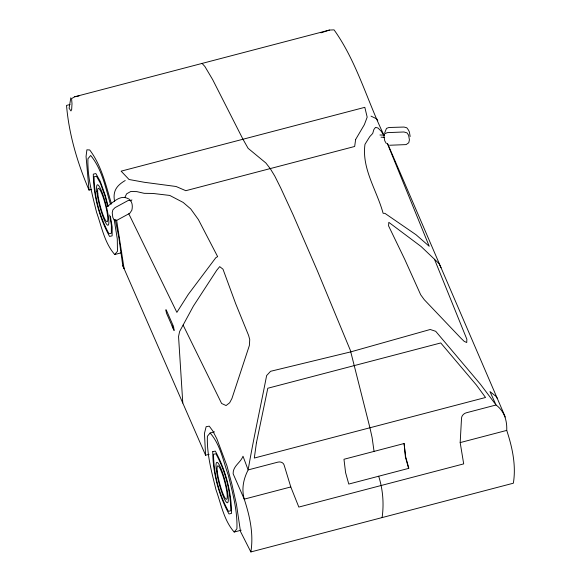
<?xml version="1.0" encoding="UTF-8"?>
<svg xmlns="http://www.w3.org/2000/svg" width="581" height="581" viewBox="0 0 581 581"><rect width="100%" height="100%" fill="white"/><g stroke="black" fill="none" stroke-linecap="round" stroke-linejoin="round"><path stroke-width="0.87" d="M250.861 551.95C253.774 534.113 249.808 516.059 244.238 499.144C241.413 488.962 243.424 479.093 248.138 469.92L277.849 462.142A5.839 4.917 -28.7 0 1 284.094 464.989L290.798 486.951L298.823 507.068L463.689 463.885L460.181 442.591L461.503 418.523A5.839 4.917 -28.7 0 1 466.332 412.779L496.051 404.993C504.257 411.094 507.169 420.433 506.734 430.398C512.304 447.305 516.269 465.366 513.357 483.203L250.861 551.95L240.483 531.462L236.445 504.293L231.935 484.38L226.96 465.882L216.866 438.822L212.697 430.797L209.262 426.156L206.146 426.679L204.447 433.419L205.58 455.228L209.095 454.313M382.109 517.577C384.07 503.814 382.908 489.492 378.681 476.231M70.817 97.797L69.095 108.24L70.962 110.935L71.659 109.548L72 103.658L71.572 98.617L74.666 96.787L329.471 30.059L334.068 29.871C356.857 61.746 367.119 100.738 384.201 135.671M384.709 132.846L386.481 128.379L388.95 127.493L404.006 127.05L406.787 127.776L408.232 129.686L409.373 131.88L410.164 136.499M124.784 197.555L126.629 193.829L130.783 191.483L136.833 191.628L144.168 193.32L152.934 193.451L169.768 195.441L183.175 202.435L190.713 208.906L198.411 219.618L217.643 256.635L215.863 257.652L188.295 294.378L176.871 312.375L128.793 213.801M110.361 203.88C105.451 187.3 101.9 169.122 90.687 155.483L87.949 158.729C87.295 176.965 92.285 194.737 96.562 212.297C101.69 226.619 104.42 242.771 114.733 254.522L117.471 251.275L117.282 238.864L114.21 219.749M214.505 431.865L210.133 433.012L207.395 436.258C206.742 454.495 211.731 472.266 216.009 489.819C221.136 504.141 223.867 520.3 234.179 532.043L241.173 530.213M234.179 532.043L236.917 528.797C237.571 510.561 232.582 492.79 228.304 475.236C223.177 460.915 220.446 444.755 210.133 433.012M107.746 206.095C113.092 202.435 119.868 195.1 126.919 198.114C132.236 199.668 133.005 205.63 131.829 210.264L129.752 213.3L116.687 220.402L114.108 219.909L112.837 217.505L112.22 212.842L112.852 209.901L115.009 207.657L128.074 200.547L130.478 200.322M125.213 180.517C116.498 185.608 112.532 191.316 114.639 201.571M130.536 200.888L131.923 199.893M320.937 32.834L329.471 30.059M70.032 104.507L66.532 105.422C68.972 134.712 77.549 163.145 89.038 190.11L91.624 189.435M114.733 254.522L121.727 252.691M290.798 486.951L244.238 499.144L233.148 473.813C232.821 465.984 240.578 462.796 243.003 456.23L248.138 469.92C253.57 438.35 260.513 407.056 266.621 375.58L270.572 371.303L350.764 351.875L430.201 329.492L435.706 331.301L480.327 384.135L496.051 404.993L489.943 391.558L496.283 396.591L497.278 398.399M460.181 442.591L506.734 430.398M74.666 96.787L79.052 95.923M389.59 145.25L406.112 144.604L408.77 142.737L409.416 139.832L408.617 135.213L407.005 132.867L403.94 131.981L387.418 132.628L384.709 133.739L383.961 136.179L384.753 140.791L386.358 143.601M379.938 135.003L384.244 135.126M381.042 137.167L384.615 137.399M371.027 116.135L376.764 118.887L377.766 120.725M202.065 63.423L204.897 66.51L212.682 79.655L242.967 139.244L248.116 148.329L265.858 162.978L270.238 168.592L274.74 175.999L280.725 187.961L293.107 214.817L317.386 270.819L350.387 350.401L369.923 427.769L372.094 437.457L374.048 451.393M383.903 135.482L381.078 131.074L377.984 128.002L375.5 127.392L373.859 129.556L372.704 133.463L369.741 136.666L364.977 144.32C361.571 168.853 376.938 190.43 383.111 213.3L384.956 213.372L416.025 234.739L429.228 246.286L387.338 143.427M183.109 325.077L221.608 403.461L226.082 405.553L229.648 402.778L231.95 398.443L249.38 345.47L249.736 339.594L248.595 335.411L235.704 303.754L222.995 269.199L219.705 266.635L216.713 270.281L193.357 306.158L179.609 331.54L178.549 336.493L182.79 403.032M441.044 267.747L439.047 263.6L421.094 246.511L388.827 222.341L388.558 225.842L404.797 259.467L420.709 294.814L424.253 299.673L461.14 338.425L464.19 341.352L466.739 342.529L466.855 339.239L434.472 259.249M115.314 219.705L118.785 237.099L122.78 265.655L124.094 268.611L116.599 220.083M173.879 329.986L166.544 313.326L165.752 309.818L166.181 309.804L173.516 326.457L174.162 330.64L172.121 325.912M122.78 265.655L205.58 455.228M387.781 143.979L505.296 417.02M408.588 468.395L405.4 456.935L404.115 443.521L343.974 459.273L345.579 472.6L348.774 484.06L408.871 468.322L405.676 456.862L404.078 443.528M108.168 206.408L105.335 195.557L100.273 181.395L95.865 173.559L93.294 174.147C93.447 195.652 99.249 217.584 109.555 236.445L112.133 235.857L112.177 226.997L110.419 216.59M107.768 206.545L105.11 196.356L100.477 183.393L96.446 176.217L94.086 176.755C94.231 196.443 99.54 216.517 108.981 233.787L111.334 233.25L111.378 225.137L109.671 215.014M111.523 204.033C105.96 185.528 101.588 165.643 89.721 149.971L86.896 149.811L86.053 156.463L89.038 190.11M212.74 451.677C212.893 473.174 218.696 495.106 229.001 513.967L231.572 513.379C231.42 491.882 225.617 469.949 215.311 451.088L212.74 451.677M213.532 454.284C213.677 473.965 218.986 494.046 228.42 511.309L230.78 510.772C230.635 491.09 225.326 471.009 215.885 453.746L213.532 454.284M256.439 442.766L254.304 458.053L485.534 397.491L476.478 385.138L440.761 342.95L267.797 388.246L256.439 442.766M355.645 139.462L354.664 146.477L185.811 190.699L176.072 186.494L144.328 182.281L129.055 179.507L121.124 171.155L364.817 107.332L367.177 117.144L364.367 124.654L355.645 139.462M96.773 191.214A20.894 3.196 75.3 0 0 107.006 224.716A20.894 3.196 75.3 0 0 104.355 199.08A20.894 3.196 75.3 0 0 96.773 191.214M97.79 193.567A17.321 2.651 75.3 0 0 106.272 221.346A17.321 2.651 75.3 0 0 104.072 200.096A17.321 2.651 75.3 0 0 97.79 193.567M216.219 468.736A20.894 3.196 75.3 0 0 226.452 502.238A20.894 3.196 75.3 0 0 223.801 476.609A20.894 3.196 75.3 0 0 216.219 468.736M217.236 471.089A17.321 2.651 75.3 0 0 225.719 498.868A17.321 2.651 75.3 0 0 223.518 477.618A17.321 2.651 75.3 0 0 217.236 471.089"/></g></svg>
